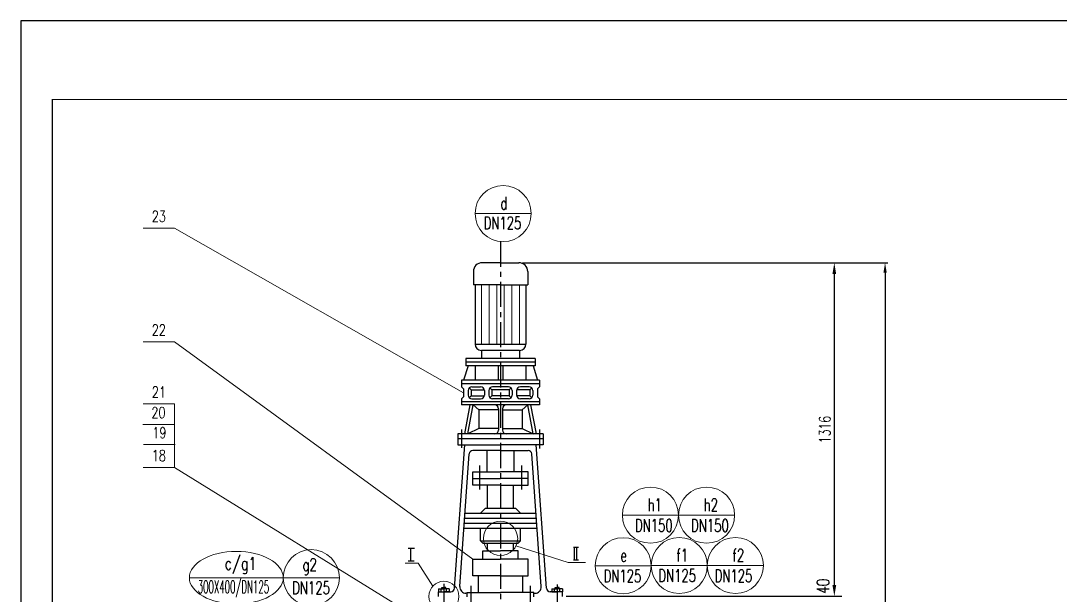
# Model space of a CAD drawing. Extents: x 21069 to 28494, y -750 to 9762.
# Drawn here: x 21069 to 25199, y 7481 to 9762 of the extents above; entities that cross this region are included whole.
import ezdxf
from ezdxf.enums import TextEntityAlignment as Align

# ---------------------------------------------------------------- set-up
doc = ezdxf.new("R2010")
doc.units = 0
doc.header["$LTSCALE"] = 8
doc.linetypes.add('ACAD_ISO10W100', pattern=[18, 12, -3, 0, -3])
doc.linetypes.add('CENTER', pattern=[2, 1.25, -0.25, 0.25, -0.25])
for name, color, linetype in [('1', 1, 'Continuous'), ('K1', 4, 'Continuous'), ('tanky', 7, 'Continuous'), ('图层1', 1, 'Continuous'), ('图层2', 4, 'ACAD_ISO10W100')]:
    doc.layers.add(name, color=color, linetype=linetype)
doc.styles.add('hzfs', font='simplex.shx', dxfattribs={"width": 0.7, "bigfont": 'hzfs.shx'})
doc.styles.get("Standard").update_dxf_attribs({"font": 'txt', "width": 0.7, "bigfont": 'hztxt.shx'})
doc.dimstyles.new('ISO-25', dxfattribs={"dimtxt": 2.5, "dimasz": 2.5, "dimexe": 1.25, "dimexo": 0.625, "dimtad": 1, "dimtxsty": 'Standard', "dimcen": 2.5, "dimadec": 0, "dimazin": 0, "dimtfac": 1, "dimtmove": 0, "dimatfit": 3, "dimfxl": 1, "dimarcsym": 0})
doc.dimstyles.new('PVCAD$0', dxfattribs={"dimscale": 15, "dimtxt": 3, "dimasz": 3, "dimexe": 2, "dimexo": 1, "dimgap": 1, "dimtad": 1, "dimdec": 0, "dimzin": 0, "dimdsep": 46, "dimtxsty": 'hzfs', "dimcen": 2.5, "dimclrd": 4, "dimclre": 4, "dimadec": 0, "dimazin": 0, "dimtfac": 1, "dimtmove": 0, "dimatfit": 0, "dimfxl": 1, "dimarcsym": 0})

# ---------------------------------------------------------------- blocks, each defined once
blk = doc.blocks.new('*D154')
at = {"layer": '1', "color": 4, "lineweight": -2}
for p, q in [((24326.3, 8801.5), (24514.3, 8801.5)), ((24503, 8761.5), (24503, 3712)), ((22980.5, 3672), (24514.3, 3672))]:
    blk.add_line(p, q, dxfattribs=at)
at = {"layer": '1', "color": 4}
for points in [[(24496.4, 8761.5), (24509.7, 8761.5), (24503, 8801.5)], [(24496.4, 3712), (24509.7, 3712), (24503, 3672)]]:
    blk.add_solid(points, dxfattribs=at)
at = {"layer": 'Defpoints', "color": 0}
for p in [(24326.3, 8801.5), (22980.5, 3672), (24503, 3672)]:
    blk.add_point(p, dxfattribs=at)
at = {"layer": '1', "color": 7, "lineweight": 13, "insert": (24448.7, 6213.6), "char_height": 50, "attachment_point": 5, "rotation": 90, "style": 'hzfs'}
blk.add_mtext('(4940)', dxfattribs=at)
blk = doc.blocks.new('*D177')
at = {"layer": '1', "color": 4, "linetype": 'ByBlock', "lineweight": -2}
for p, q in [((23063, 8801.5), (24331.3, 8801.5)), ((24301.3, 8756.5), (24301.3, 7521.3)), ((23236.3, 7476.3), (24331.3, 7476.3))]:
    blk.add_line(p, q, dxfattribs=at)
at = {"layer": '1', "color": 4, "linetype": 'ByBlock'}
for points in [[(24293.8, 8756.5), (24308.8, 8756.5), (24301.3, 8801.5)], [(24293.8, 7521.3), (24308.8, 7521.3), (24301.3, 7476.3)]]:
    blk.add_solid(points, dxfattribs=at)
at = {"layer": 'Defpoints', "color": 0, "linetype": 'ByBlock'}
for p in [(23048, 8801.5), (23221.3, 7476.3), (24301.3, 7476.3)]:
    blk.add_point(p, dxfattribs=at)
at = {"layer": '1', "color": 0, "linetype": 'ByBlock', "lineweight": 13, "insert": (24263.8, 8138.9), "char_height": 45, "attachment_point": 5, "rotation": 90, "style": 'hzfs'}
blk.add_mtext('1316', dxfattribs=at)

msp = doc.modelspace()

# ---------------------------------------------------------------- linework, layer by layer
for p, q in [((21068.963, 9762.342), (21068.963, -750.158)), ((28493.963, 9762.342), (21068.963, 9762.342))]:
    msp.add_line(p, q)
at = {"lineweight": 13}
for p, q in [((22874.113, 8996.579), (23096.984, 8996.579)), ((23459.389, 7798.695), (23682.261, 7798.695)), ((23682.261, 7798.695), (23905.132, 7798.695)), ((23350.999, 7597.86), (23573.87, 7597.86)), ((23573.867, 7598.731), (23796.739, 7598.731)), ((23796.739, 7598.731), (24019.61, 7598.731)), ((21738.699, 7550.286), (22111.862, 7550.286)), ((22111.862, 7550.286), (22334.734, 7550.286))]:
    msp.add_line(p, q, dxfattribs=at)
at = {"color": 1}
for p, q in [((22975.074, 8801.466), (22902.113, 8801.466)), ((22975.074, 8801.466), (23048.035, 8801.466)), ((22867.113, 8766.466), (22867.113, 8713.216)), ((23083.035, 8766.466), (23083.035, 8713.216)), ((22975.074, 8713.216), (22867.113, 8713.216)), ((22874.113, 8713.216), (22874.113, 8477.979)), ((22975.074, 8713.216), (23083.035, 8713.216)), ((23076.035, 8713.216), (23076.035, 8477.979)), ((22874.113, 8477.979), (23076.035, 8477.979)), ((22899.113, 8452.979), (22899.113, 8421.466)), ((23051.035, 8452.979), (22899.113, 8452.979)), ((23051.035, 8452.979), (23051.035, 8421.466)), ((22845.886, 8391.466), (22828.635, 8335.466)), ((23112.824, 8421.466), (22837.325, 8421.466)), ((22837.325, 8421.466), (22837.325, 8391.466)), ((23112.824, 8406.466), (22837.325, 8406.466)), ((23112.824, 8391.466), (22837.325, 8391.466)), ((22874.113, 8391.466), (22874.113, 8335.466)), ((22965.694, 8391.466), (22965.694, 8335.466)), ((22984.455, 8391.466), (22984.455, 8335.466)), ((23076.035, 8391.466), (23076.035, 8335.466)), ((23104.263, 8391.466), (23121.513, 8335.466)), ((23112.824, 8421.466), (23112.824, 8391.466)), ((23130.074, 8335.466), (22820.074, 8335.466)), ((22820.074, 8335.466), (22820.074, 8308.466)), ((23130.074, 8320.466), (22820.074, 8320.466)), ((22820.074, 8308.466), (22828.242, 8300.342)), ((22858.549, 8296.466), (22850.942, 8304.072)), ((22861.549, 8308.466), (22895.934, 8308.466)), ((22940.294, 8296.466), (22932.688, 8304.072)), ((23006.854, 8308.466), (22943.294, 8308.466)), ((23009.854, 8296.466), (23017.461, 8304.072)), ((23088.6, 8308.466), (23054.215, 8308.466)), ((23091.6, 8296.466), (23099.206, 8304.072)), ((23130.074, 8308.466), (23121.906, 8300.342)), ((23130.074, 8335.466), (23130.074, 8308.466)), ((22820.074, 8260.466), (22828.242, 8268.589)), ((22820.074, 8260.466), (22820.074, 8236.466)), ((22828.242, 8300.342), (22828.242, 8268.589)), ((22846.549, 8293.466), (22846.549, 8275.466)), ((22858.549, 8272.466), (22850.942, 8264.859)), ((22858.549, 8296.466), (22858.549, 8272.466)), ((22858.549, 8296.466), (22910.631, 8296.466)), ((22858.549, 8272.466), (22910.631, 8272.466)), ((22861.549, 8260.466), (22895.934, 8260.466)), ((22910.934, 8293.466), (22910.934, 8275.466)), ((22928.294, 8293.466), (22928.294, 8275.466)), ((22940.294, 8272.466), (22932.688, 8264.859)), ((22940.294, 8296.466), (22940.294, 8272.466)), ((23009.854, 8296.466), (22940.294, 8296.466)), ((23009.854, 8272.466), (22940.294, 8272.466)), ((23006.854, 8260.466), (22943.294, 8260.466)), ((23009.854, 8296.466), (23009.854, 8272.466)), ((23009.854, 8272.466), (23017.461, 8264.859)), ((23021.854, 8293.466), (23021.854, 8275.466)), ((23039.215, 8293.466), (23039.215, 8275.466)), ((23091.6, 8296.466), (23039.518, 8296.466)), ((23091.6, 8272.466), (23039.518, 8272.466)), ((23088.6, 8260.466), (23054.215, 8260.466)), ((23091.6, 8296.466), (23091.6, 8272.466)), ((23091.6, 8272.466), (23099.206, 8264.859)), ((23103.6, 8293.466), (23103.6, 8275.466)), ((23121.906, 8300.342), (23121.906, 8268.589)), ((23130.074, 8260.466), (23121.906, 8268.589)), ((23130.074, 8260.466), (23130.074, 8236.466)), ((23130.074, 8248.466), (22820.074, 8248.466)), ((23130.074, 8236.466), (22820.074, 8236.466)), ((22832.76, 8121.466), (22854.064, 8236.466)), ((22844.866, 8121.466), (22866.169, 8236.466)), ((22889.305, 8216.466), (22866.169, 8236.466)), ((22967.074, 8221.466), (22967.074, 8136.466)), ((22983.074, 8221.466), (22983.074, 8136.466)), ((23060.844, 8216.466), (23083.979, 8236.466)), ((23105.283, 8121.466), (23083.979, 8236.466)), ((23117.388, 8121.466), (23096.085, 8236.466)), ((22889.305, 8216.466), (22889.305, 8142.466)), ((22967.074, 8216.466), (22889.305, 8216.466)), ((22983.074, 8216.466), (23060.844, 8216.466)), ((23060.844, 8216.466), (23060.844, 8142.466)), ((22889.305, 8142.466), (22844.866, 8121.466)), ((22967.074, 8142.466), (22889.305, 8142.466)), ((22983.074, 8142.466), (23060.844, 8142.466)), ((23060.844, 8142.466), (23105.283, 8121.466)), ((22805.074, 8121.466), (22805.074, 8077.49)), ((23145.074, 8121.466), (22805.074, 8121.466)), ((23145.074, 8101.466), (22805.074, 8101.466)), ((23145.074, 8121.466), (23145.074, 8077.49))]:
    msp.add_line(p, q, dxfattribs=at)
at = {"linetype": 'ByBlock', "lineweight": 13}
for p, q in [((22900.074, 8713.216), (22900.074, 8477.979)), ((22930.074, 8713.216), (22930.074, 8477.979)), ((22960.074, 8713.216), (22960.074, 8477.979)), ((22990.074, 8713.216), (22990.074, 8477.979)), ((23020.074, 8713.216), (23020.074, 8477.979)), ((23050.074, 8713.216), (23050.074, 8477.979)), ((23036.451, 7676.763), (23243.4, 7610.422)), ((22647.303, 7607.433), (22596.503, 7607.433)), ((22706.61, 7517.097), (22647.303, 7607.433)), ((23243.4, 7610.422), (23312.062, 7610.422))]:
    msp.add_line(p, q, dxfattribs=at)
at = {"color": 2}
for p, q in [((22820.074, 8138.613), (22820.074, 8065.794)), ((23130.074, 8138.613), (23130.074, 8062.848))]:
    msp.add_line(p, q, dxfattribs=at)
at = {"lineweight": 13}
for centre in [(22985.548, 8996.579), (23570.825, 7798.695), (23793.697, 7798.695), (23462.435, 7597.86), (23685.303, 7598.731), (23908.174, 7598.731), (22223.298, 7550.286)]:
    msp.add_circle(centre, 111.436, dxfattribs=at)
at = {"linetype": 'ByBlock', "lineweight": 13}
for centre, radius in [((22975.074, 7706.355), 68.137), ((22750.074, 7476.26), 59.639)]:
    msp.add_circle(centre, radius, dxfattribs=at)
at = {"color": 1}
for centre, radius, start, end in [((22902.113, 8766.466), 35, 90, 180), ((23048.035, 8766.466), 35, 0, 90), ((22899.113, 8477.979), 25, 180, 270), ((23051.035, 8477.979), 25, 270, 0), ((22861.549, 8293.466), 15, 90, 180), ((22895.934, 8293.466), 15, 0, 90), ((22943.294, 8293.466), 15, 90, 180), ((23006.854, 8293.466), 15, 0, 90), ((23054.215, 8293.466), 15, 90, 180), ((23088.6, 8293.466), 15, 0, 90), ((22861.549, 8275.466), 15, 180, 270), ((22895.934, 8275.466), 15, 270, 0), ((22943.294, 8275.466), 15, 180, 270), ((23006.854, 8275.466), 15, 270, 0), ((23054.215, 8275.466), 15, 180, 270), ((23088.6, 8275.466), 15, 270, 0), ((22952.074, 8221.466), 15, 0, 90), ((22998.074, 8221.466), 15, 90, 180), ((22952.074, 8136.466), 15, 270, 0), ((22998.074, 8136.466), 15, 180, 270)]:
    msp.add_arc(centre, radius, start, end, dxfattribs=at)
at = {"lineweight": 13}
msp.add_ellipse((21925.281, 7550.286), major_axis=(-186.582, 0), ratio=0.56066063, dxfattribs=at)
at = {"layer": '1', "linetype": 'ByBlock', "lineweight": 13}
msp.add_line((22805.074, 8101.466), (23145.074, 8101.466), dxfattribs=at)
at = {"layer": '1'}
for p, q in [((22833.964, 7807.095), (23116.184, 7807.095)), ((22895.074, 7807.095), (22915.074, 7827.095)), ((22915.074, 7827.095), (23035.074, 7827.095)), ((23035.074, 7827.095), (23055.074, 7807.095)), ((22831.132, 7767.095), (23119.016, 7767.095)), ((22832.548, 7787.095), (23117.6, 7787.095)), ((22829.716, 7747.095), (23120.432, 7747.095)), ((22895.074, 7697.095), (22895.074, 7747.095)), ((23055.074, 7697.095), (23055.074, 7747.095)), ((22895.074, 7697.095), (23055.074, 7697.095)), ((22895.074, 7697.095), (22905.074, 7687.095)), ((22905.074, 7687.095), (23045.074, 7687.095)), ((23045.074, 7687.095), (23055.074, 7697.095))]:
    msp.add_line(p, q, dxfattribs=at)
at = {"layer": '1', "color": 0}
for p, q in [((22608.608, 7667.223), (22633.036, 7667.223)), ((22618.608, 7617.223), (22618.608, 7667.223)), ((23265.449, 7671.2), (23285.449, 7671.2)), ((23269.073, 7620.997), (23269.073, 7670.997)), ((23278.528, 7620.92), (23278.528, 7670.92)), ((22608.608, 7617.223), (22632.411, 7617.223)), ((23265.449, 7621.2), (23285.449, 7621.2))]:
    msp.add_line(p, q, dxfattribs=at)
at = {"layer": 'K1', "const_width": 5}
msp.add_lwpolyline([(21193.963, -625.158), (21193.963, 9449.842), (28368.963, 9449.842), (28368.963, -625.158)], close=True, dxfattribs=at)
at = {"layer": 'tanky', "linetype": 'ByBlock', "lineweight": 13}
for p, q in [((21679.902, 8938.626), (21554.902, 8938.626)), ((22828.242, 8284.466), (21679.902, 8938.626)), ((21679.902, 8487.101), (21554.902, 8487.101)), ((22865.335, 7623.933), (21679.902, 8487.101)), ((21680.169, 8240.71), (21555.169, 8240.71)), ((21680.169, 7988.6), (21680.169, 8240.71)), ((21678.354, 8159.092), (21553.354, 8159.092)), ((21681.984, 8079.287), (21556.984, 8079.287)), ((21680.169, 7988.6), (21555.169, 7988.6)), ((22705.074, 7354.476), (21680.169, 7988.6))]:
    msp.add_line(p, q, dxfattribs=at)
at = {"layer": '图层1'}
for p, q in [((22792.808, 7509.008), (22833.06, 8077.49)), ((22805.074, 8077.49), (22975.074, 8077.49)), ((22975.074, 8055.581), (22865.534, 8055.581)), ((22921.46, 7970.708), (22921.46, 8055.581)), ((23145.074, 8077.49), (22975.074, 8077.49)), ((22975.074, 8055.581), (23084.615, 8055.581)), ((23028.688, 7970.708), (23028.688, 8055.581)), ((23157.34, 7509.008), (23117.089, 8077.49)), ((22813.299, 7515.222), (22850.571, 8041.64)), ((23136.85, 7515.222), (23099.577, 8041.64)), ((22865.304, 7917.483), (22865.304, 7970.708)), ((22865.304, 7970.708), (22975.074, 7970.708)), ((22865.304, 7944.095), (22975.074, 7944.095)), ((23084.845, 7970.708), (22975.074, 7970.708)), ((23084.845, 7944.095), (22975.074, 7944.095)), ((23084.845, 7917.483), (23084.845, 7970.708)), ((22975.074, 7917.483), (22865.304, 7917.483)), ((22922.9, 7827.095), (22922.9, 7917.483)), ((22975.074, 7917.483), (23084.845, 7917.483)), ((23027.249, 7827.095), (23027.249, 7917.483)), ((22923.846, 7657.207), (22923.846, 7687.095)), ((23026.303, 7657.207), (23026.303, 7687.095)), ((22904.942, 7623.933), (22904.942, 7657.207)), ((22904.942, 7657.207), (22975.074, 7657.207)), ((23045.206, 7657.207), (22975.074, 7657.207)), ((23045.206, 7623.933), (23045.206, 7657.207)), ((22865.335, 7557.385), (22865.335, 7623.933)), ((22865.335, 7623.933), (22975.074, 7623.933)), ((23084.814, 7623.933), (22975.074, 7623.933)), ((23084.814, 7557.385), (23084.814, 7623.933)), ((22975.074, 7557.385), (22865.335, 7557.385)), ((22886.939, 7491.497), (22886.939, 7557.385)), ((22975.074, 7557.385), (23084.814, 7557.385)), ((23063.21, 7491.497), (23063.21, 7557.385)), ((22728.803, 7506.294), (22750.074, 7506.294)), ((22728.803, 7506.294), (22728.803, 7494.649)), ((22728.803, 7476.26), (22728.803, 7494.649)), ((22728.803, 7494.649), (22777.822, 7494.649)), ((22728.803, 7494.649), (22750.074, 7494.649)), ((22739.439, 7494.649), (22739.439, 7506.294)), ((22742.436, 7506.294), (22742.436, 7511.722)), ((22742.436, 7511.722), (22750.074, 7511.722)), ((22757.713, 7511.722), (22750.074, 7511.722)), ((22771.346, 7506.294), (22750.074, 7506.294)), ((22771.346, 7494.649), (22750.074, 7494.649)), ((22757.713, 7506.294), (22757.713, 7511.722)), ((22760.71, 7494.649), (22760.71, 7506.294)), ((22771.346, 7506.294), (22771.346, 7494.649)), ((22842.574, 7488.377), (22837.801, 7488.46)), ((22842.574, 7474.466), (22842.574, 7491.497)), ((22842.574, 7491.497), (22975.074, 7491.497)), ((23107.574, 7491.497), (22975.074, 7491.497)), ((23107.574, 7474.466), (23107.574, 7491.497)), ((23107.574, 7488.377), (23112.347, 7488.46)), ((23221.346, 7494.649), (23172.326, 7494.649)), ((23178.803, 7506.294), (23200.074, 7506.294)), ((23178.803, 7506.294), (23178.803, 7494.649)), ((23178.803, 7494.649), (23200.074, 7494.649)), ((23189.439, 7494.649), (23189.439, 7506.294)), ((23192.436, 7511.722), (23200.074, 7511.722)), ((23192.436, 7506.294), (23192.436, 7511.722)), ((23207.713, 7511.722), (23200.074, 7511.722)), ((23221.346, 7506.294), (23200.074, 7506.294)), ((23221.346, 7494.649), (23200.074, 7494.649)), ((23207.713, 7506.294), (23207.713, 7511.722)), ((23210.71, 7494.649), (23210.71, 7506.294)), ((23221.346, 7506.294), (23221.346, 7494.649)), ((23221.346, 7476.26), (23221.346, 7494.649))]:
    msp.add_line(p, q, dxfattribs=at)
for centre, radius, start, end in [((22865.534, 8040.581), 15, 90, 175.949962), ((23084.615, 8040.581), 15, 4.050038, 90), ((22777.822, 7509.649), 15, 270, 357.553266), ((22838.236, 7513.457), 25, 175.949962, 269.00371), ((23111.912, 7513.457), 25, 270.99629, 4.050038), ((23172.326, 7509.649), 15, 182.446734, 270)]:
    msp.add_arc(centre, radius, start, end, dxfattribs=at)
at = {"layer": '图层2', "linetype": 'CENTER', "ltscale": 10}
for p, q in [((22975.074, 8885.636), (22975.074, 3908.98)), ((22750.074, 7526.371), (22750.074, 7371.706))]:
    msp.add_line(p, q, dxfattribs=at)
at = {"layer": '图层2'}
for p, q in [((22892.061, 7996.221), (22892.061, 7888.187)), ((23058.087, 7996.221), (23058.087, 7888.187)), ((22857.694, 7517.373), (22857.694, 7407.636)), ((23092.455, 7517.373), (23092.455, 7407.636)), ((23200.074, 7523.93), (23200.074, 7371.706))]:
    msp.add_line(p, q, dxfattribs=at)

# ---------------------------------------------------------------- texts
at = {"lineweight": 13, "style": 'hzfs'}
for s, width, p in [('d', 0.68, (22974.083, 9012.854)), ('DN125', 0.68, (22908.003, 8934.324)), ('h1', 0.68, (23559.36, 7814.971)), ('h2', 0.68, (23782.231, 7814.971)), ('DN150', 0.68, (23509.164, 7732.777)), ('DN150', 0.68, (23732.035, 7732.777)), ('c/g1', 0.75, (21878.858, 7581.752)), ('e', 0.68, (23450.969, 7614.136)), ('f1', 0.68, (23673.837, 7615.007)), ('f2', 0.68, (23896.709, 7615.007)), ('g2', 0.68, (22188.426, 7577.156)), ('DN125', 0.68, (23384.575, 7531.942)), ('DN125', 0.68, (23602.044, 7533.712)), ('DN125', 0.68, (23825.816, 7532.813)), ('300X400/DN125', 0.5, (21771.92, 7489.215)), ('DN125', 0.68, (22147.205, 7485.269))]:
    msp.add_text(s, height=50, dxfattribs=dict(at, width=width)).set_placement(p)
at = {"lineweight": 13, "insert": (24256.484, 7516.417), "char_height": 50, "attachment_point": 5, "rotation": 90, "style": 'hzfs'}
msp.add_mtext('40', dxfattribs=at)
at = {"layer": 'tanky', "linetype": 'ByBlock', "lineweight": 13, "style": 'hzfs', "width": 0.75}
for s, p in [('23', (21617.402, 8963.626)), ('22', (21617.402, 8512.101)), ('21', (21617.669, 8265.71)), ('20', (21615.854, 8184.092)), ('19', (21619.484, 8104.287)), ('18', (21617.669, 8013.6))]:
    msp.add_text(s, height=43.75, dxfattribs=at).set_placement(p, align=Align.CENTER)

# ---------------------------------------------------------------- dimensions: what is measured, and where the dimension line sits
at = {"layer": '1', "lineweight": 13}
dim = msp.add_linear_dim(base=(24503.041, 3672.03), p1=(24326.348, 8801.466), p2=(22980.497, 3672.03), angle=90, text='(4940)', dimstyle='ISO-25', override={"dimtxt": 50, "dimasz": 40, "dimexe": 11.25, "dimexo": 0, "dimgap": 16.25, "dimtxsty": 'hzfs', "dimcen": 0, "dimclrd": 4, "dimclre": 4, "dimclrt": 7, "dimtfac": 0.7, "dimatfit": 2}, dxfattribs=at)
dim.commit()
dim.dimension.update_dxf_attribs({"geometry": '*D154', "text_midpoint": (24503.041, 6213.599), "dimtype": 160})
at = {"layer": '1', "linetype": 'ByBlock', "lineweight": 13}
dim = msp.add_linear_dim(base=(24301.348, 7476.26), p1=(23048.035, 8801.466), p2=(23221.346, 7476.26), angle=90, text='1316', dimstyle='PVCAD$0', dxfattribs=at)
dim.commit()
dim.dimension.update_dxf_attribs({"geometry": '*D177', "text_midpoint": (24263.848, 8138.863)})

doc.saveas('drawing.dxf')
